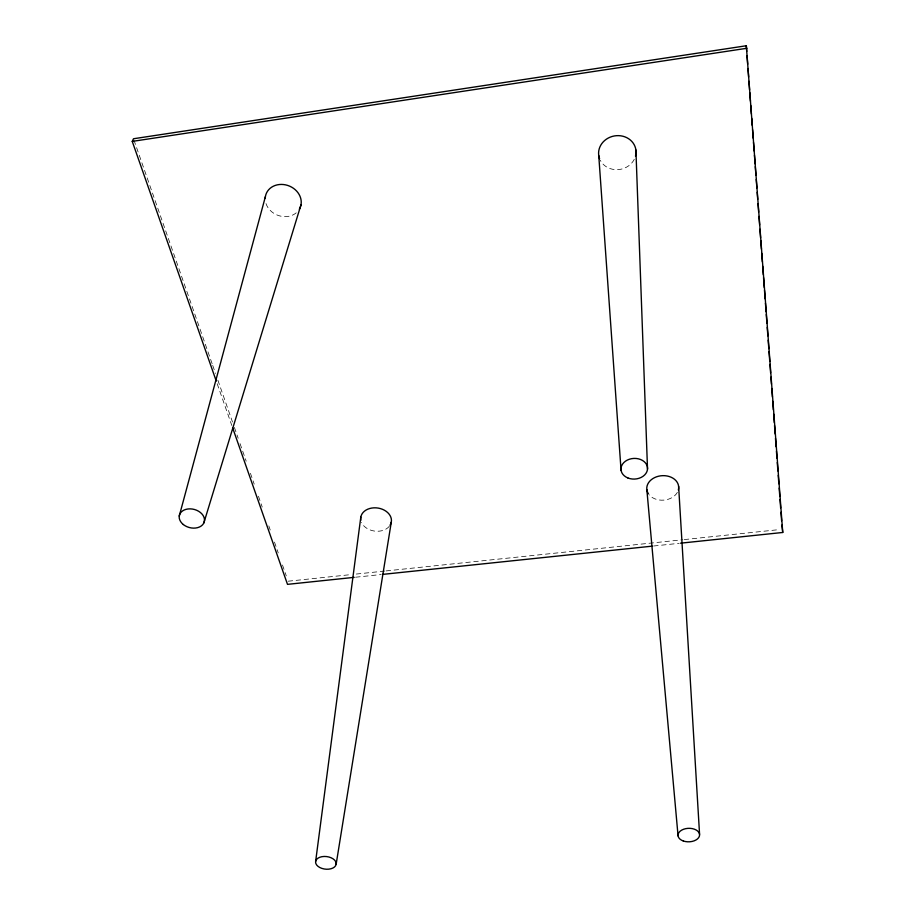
<?xml version="1.0" encoding="UTF-8"?>
<svg xmlns="http://www.w3.org/2000/svg" width="915" height="915" viewBox="0 0 915 915"><rect width="100%" height="100%" fill="white"/><g stroke="black" fill="none" stroke-linecap="round" stroke-linejoin="round"><path stroke-width="0.69" stroke-dasharray="4.58 3.43" d="M288.145 581.208L350.617 574.643M356.301 574.048L384.689 571.063M386.107 570.914L682.842 539.736M684.271 539.587L779.397 529.591M355.615 577.216L381.166 574.54M653.619 546.003L679.159 543.327M217.187 383.751L231.815 425.486M133.956 140.109L212.234 364.033M212.703 365.382L215.528 373.469M217.884 380.217L232.502 422.032M234.389 427.431L238.163 438.228M240.05 443.615L246.181 461.16M250.424 473.295L254.198 484.092M258.442 496.227L262.216 507.024M268.816 525.908L270.222 529.957M274.466 542.092L278.24 552.889M282.483 565.024L286.258 575.821M677.363 492.373A15.978 12.25 -4.3 0 1 663.935 500.116A15.978 12.25 -4.3 0 1 649.215 494.878M389.275 526.342A15.452 11.643 8.1 0 1 374.487 531.077A15.452 11.643 8.1 0 1 361.517 522.465M634.278 159.313A18.78 16.962 -10.1 0 1 617.248 169.664A18.78 16.962 -10.1 0 1 600.286 160.308M296.231 212.84A18.346 15.738 21.5 0 1 277.897 215.334A18.346 15.738 21.5 0 1 265.453 201.472"/><path stroke-width="1.37" d="M315.641 861.37L360.807 517.101M336.125 864.389A10.362 6.325 6.9 0 0 321.84 856.703A10.362 6.325 6.9 0 0 319.701 867.466A10.362 6.325 6.9 0 0 336.125 864.389L391.288 522.133M179.249 516.037L265.384 196.679M203.862 522.9L301.035 204.617M216.249 381.052L132.252 141.402L133.487 138.76L746.32 45.75L782.748 532.473L680.577 543.178M132.252 141.402L746.869 48.278M354.197 577.365L287.504 584.353L232.765 428.174M382.584 574.391L652.201 546.152M782.748 532.473L781.913 525.027M646.848 489.651L678.061 835.864M746.32 45.75L746.743 51.434M747.063 55.701L747.692 64.233M748.013 68.511L748.642 77.043M748.962 81.309L749.591 89.842M749.808 92.678L750.437 101.21M750.758 105.477L751.387 114.02M751.707 118.287L752.233 125.389M752.553 129.656L753.182 138.188M753.502 142.454L754.132 150.998M754.452 155.264L755.081 163.796M755.298 166.633L755.927 175.165M756.248 179.431L756.877 187.975M757.197 192.242L757.723 199.344M758.043 203.61L758.672 212.143M758.993 216.409L759.633 224.941M759.942 229.219L760.582 237.751M760.788 240.588L761.429 249.12M761.738 253.386L762.378 261.919M762.687 266.196L763.327 274.729M763.533 277.565L764.277 287.527M764.482 290.364L765.123 298.896M765.432 303.162L766.072 311.706M766.278 314.543L766.919 323.075M767.227 327.341L767.868 335.874M768.188 340.14L768.817 348.684M769.023 351.52L769.767 361.482M769.984 364.319L770.613 372.851M770.933 377.117L771.459 384.231M771.78 388.498L772.409 397.03M772.729 401.296L773.358 409.829M773.678 414.095L774.307 422.627M774.525 425.475L775.154 434.007M775.474 438.274L776.103 446.806M776.423 451.072L776.949 458.186M777.27 462.452L777.899 470.985M778.219 475.251L778.848 483.783M779.168 488.05L779.809 496.582M780.015 499.43L780.644 507.962M780.964 512.228L781.604 520.761M598.753 155.584L621.068 470.379M678.621 486.357L699.575 834.331M635.902 149.98L647.523 469.121M648.472 493.883A15.978 12.25 -4.3 0 1 660.653 475.823A15.978 12.25 -4.3 0 1 678.347 489.96M360.842 520.28A15.452 11.643 8.1 0 1 378.307 508.111A15.452 11.643 8.1 0 1 390.007 525.336M599.6 158.753A18.78 16.962 -10.1 0 1 616.481 135.683A18.78 16.962 -10.1 0 1 635.49 156.168M265.224 198.292A18.346 15.738 21.5 0 1 287.653 185.413A18.346 15.738 21.5 0 1 299.365 209.158M683.265 840.965A10.797 6.748 -1.7 0 0 699.598 834.972A10.797 6.748 -1.7 0 0 683.562 829.264A10.797 6.748 -1.7 0 0 683.265 840.965M627.896 477.973A13.302 10.339 -3.3 0 0 647.545 468.194A13.302 10.339 -3.3 0 0 627.313 460.085A13.302 10.339 -3.3 0 0 627.896 477.973M183.32 524.535A12.856 9.379 14.7 0 0 204.205 521.996A12.856 9.379 14.7 0 0 187.987 508.969A12.856 9.379 14.7 0 0 183.32 524.535"/></g></svg>
